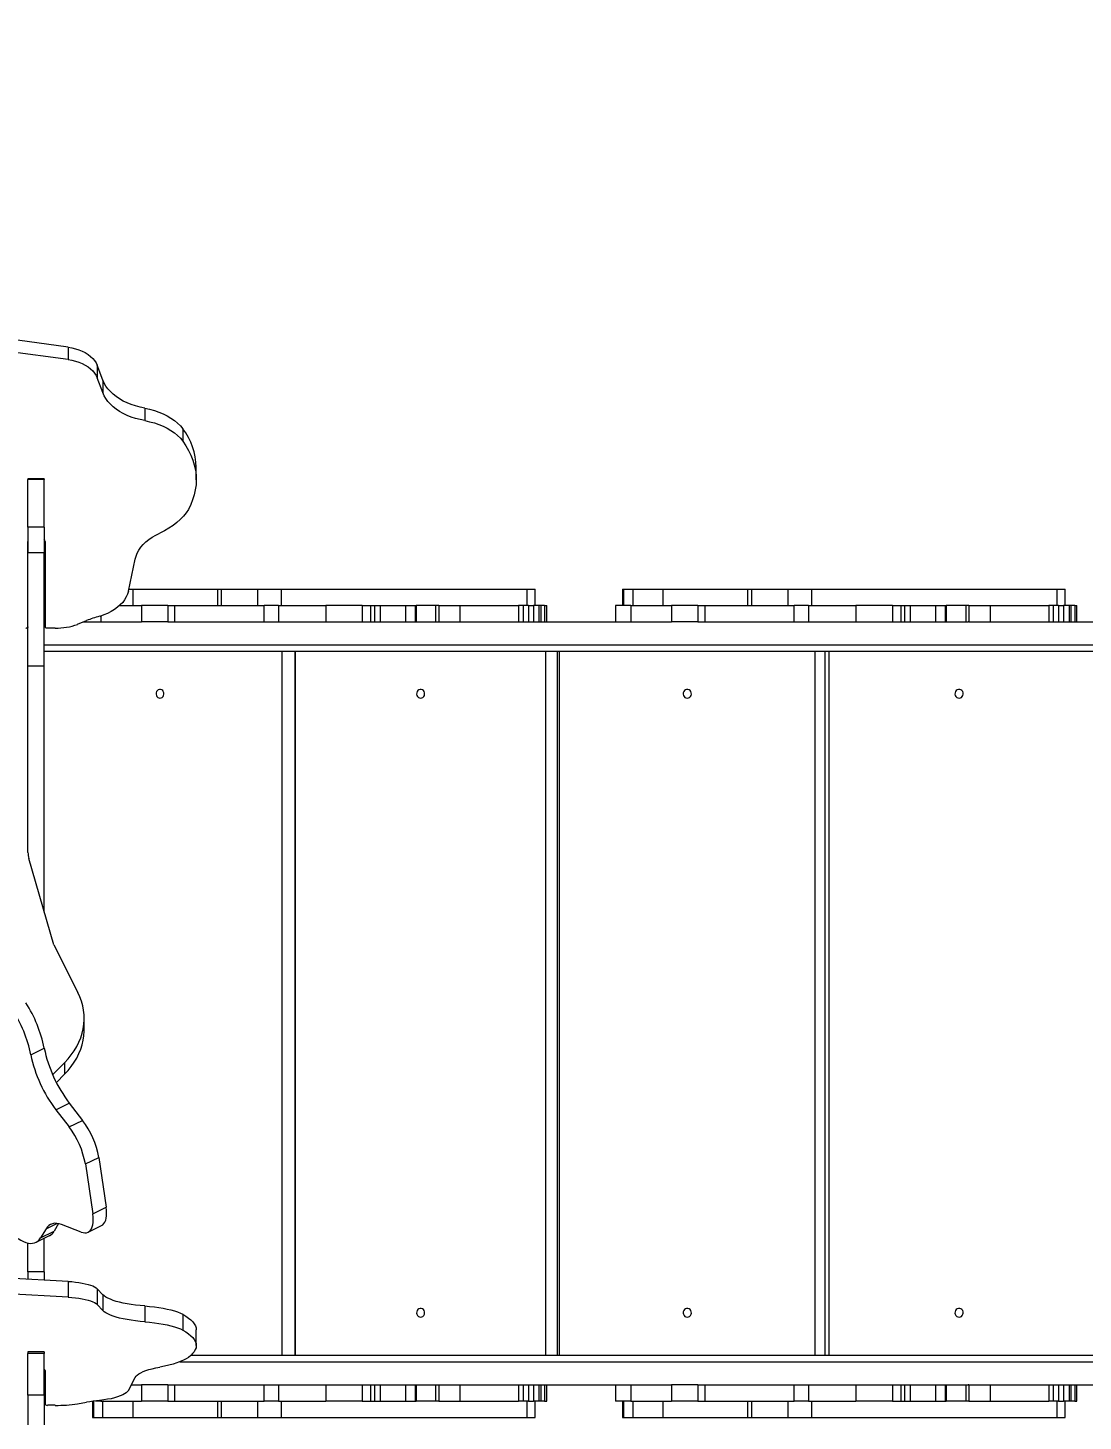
# Model space of a CAD drawing. Header units: millimetres. Extents: x -7098 to 6497, y -6127 to 5201.
# Drawn here: x -512 to 456, y 1633 to 2912 of the extents above; entities that cross this region are included whole.
import ezdxf

# ---------------------------------------------------------------- set-up
doc = ezdxf.new("R2010")
doc.units = ezdxf.units.MM
doc.layers.add('DIKOM_ОБЪЕКТ', color=7, linetype='Continuous')
doc.layers.add('DIKOM_РАЗМЕР_ЗОНА', color=7, linetype='Continuous')
doc.styles.add('style1', font='arial.ttf', dxfattribs={"width": 0.8})
doc.dimstyles.new('1-50', dxfattribs={"dimtxt": 300, "dimasz": 200, "dimexe": 100, "dimexo": 0, "dimgap": 100, "dimtad": 1, "dimdec": 0, "dimtxsty": 'style1', "dimcen": 0, "dimclrd": 7, "dimclre": 7, "dimadec": 1, "dimazin": 2, "dimtfac": 1, "dimtdec": 0, "dimtmove": 1, "dimatfit": 3, "dimfxl": 0, "dimlwd": 25, "dimlwe": 18, "dimarcsym": 0})

# ---------------------------------------------------------------- blocks, each defined once
blk = doc.blocks.new('*D19')
at = {"layer": 'Defpoints', "color": 0, "transparency": 16777216}
for p in [(-3422.4, 1730.2), (4498.5, 1730.2), (-3422.4, -5447.2)]:
    blk.add_point(p, dxfattribs=at)
at = {"layer": 'DIKOM_РАЗМЕР_ЗОНА', "color": 7, "lineweight": 18, "transparency": 16777216}
for p, q in [((-3422.4, 1730.2), (-3422.4, -5547.2)), ((4498.5, 1730.2), (4498.5, -5547.2))]:
    blk.add_line(p, q, dxfattribs=at)
at = {"layer": 'DIKOM_РАЗМЕР_ЗОНА', "color": 7, "lineweight": 25, "transparency": 16777216}
blk.add_line((4298.5, -5447.2), (-3222.4, -5447.2), dxfattribs=at)
at = {"layer": 'DIKOM_РАЗМЕР_ЗОНА', "color": 7, "transparency": 16777216}
for points in [[(-3222.4, -5413.9), (-3222.4, -5480.6), (-3422.4, -5447.2)], [(4298.5, -5413.9), (4298.5, -5480.6), (4498.5, -5447.2)]]:
    blk.add_solid(points, dxfattribs=at)
at = {"layer": 'DIKOM_РАЗМЕР_ЗОНА', "color": 0, "transparency": 16777216, "insert": (538, -5194.1), "char_height": 300, "attachment_point": 5, "style": 'style1'}
blk.add_mtext('7900', dxfattribs=at)
blk = doc.blocks.new('*D20')
at = {"layer": 'Defpoints', "color": 0, "transparency": 16777216}
for p in [(-612, 3700.6), (-5926, -2746.5), (-167.8, -2746.5)]:
    blk.add_point(p, dxfattribs=at)
at = {"layer": 'DIKOM_РАЗМЕР_ЗОНА', "color": 7, "lineweight": 18, "transparency": 16777216}
for p, q in [((-612, 3700.6), (-6026, 3700.6)), ((-167.8, -2746.5), (-6026, -2746.5))]:
    blk.add_line(p, q, dxfattribs=at)
at = {"layer": 'DIKOM_РАЗМЕР_ЗОНА', "color": 7, "lineweight": 25, "transparency": 16777216}
blk.add_line((-5926, 3500.6), (-5926, -2546.5), dxfattribs=at)
at = {"layer": 'DIKOM_РАЗМЕР_ЗОНА', "color": 7, "transparency": 16777216}
for points in [[(-5959.3, 3500.6), (-5892.7, 3500.6), (-5926, 3700.6)], [(-5959.3, -2546.5), (-5892.7, -2546.5), (-5926, -2746.5)]]:
    blk.add_solid(points, dxfattribs=at)
at = {"layer": 'DIKOM_РАЗМЕР_ЗОНА', "color": 0, "transparency": 16777216, "insert": (-6179.2, 477), "char_height": 300, "attachment_point": 5, "rotation": 90, "style": 'style1'}
blk.add_mtext('6450', dxfattribs=at)
blk = doc.blocks.new('*D18')
at = {"layer": 'Defpoints', "color": 0, "transparency": 16777216}
for p in [(-621.7, 5200.6), (-6648, -4870.8), (-133.4, -4870.8)]:
    blk.add_point(p, dxfattribs=at)
at = {"layer": 'DIKOM_РАЗМЕР_ЗОНА', "color": 7, "lineweight": 18, "transparency": 16777216}
for p, q in [((-621.7, 5200.6), (-6748, 5200.6)), ((-133.4, -4870.8), (-6748, -4870.8))]:
    blk.add_line(p, q, dxfattribs=at)
at = {"layer": 'DIKOM_РАЗМЕР_ЗОНА', "color": 7, "lineweight": 25, "transparency": 16777216}
blk.add_line((-6648, 5000.6), (-6648, -4670.8), dxfattribs=at)
at = {"layer": 'DIKOM_РАЗМЕР_ЗОНА', "color": 7, "transparency": 16777216}
for points in [[(-6681.3, 5000.6), (-6614.7, 5000.6), (-6648, 5200.6)], [(-6681.3, -4670.8), (-6614.7, -4670.8), (-6648, -4870.8)]]:
    blk.add_solid(points, dxfattribs=at)
at = {"layer": 'DIKOM_РАЗМЕР_ЗОНА', "color": 0, "transparency": 16777216, "insert": (-6901.2, 458.3), "char_height": 300, "attachment_point": 5, "rotation": 90, "style": 'style1'}
blk.add_mtext('10100', dxfattribs=at)
blk = doc.blocks.new('*D17')
at = {"layer": 'Defpoints', "color": 0, "transparency": 16777216}
for p in [(-5422.4, 1752.1), (6497.5, 1509.8), (-5422.4, -6026.7)]:
    blk.add_point(p, dxfattribs=at)
at = {"layer": 'DIKOM_РАЗМЕР_ЗОНА', "color": 7, "lineweight": 18, "transparency": 16777216}
for p, q in [((-5422.4, 1752.1), (-5422.4, -6126.7)), ((6497.5, 1509.8), (6497.5, -6126.7))]:
    blk.add_line(p, q, dxfattribs=at)
at = {"layer": 'DIKOM_РАЗМЕР_ЗОНА', "color": 7, "lineweight": 25, "transparency": 16777216}
blk.add_line((6297.5, -6026.7), (-5222.4, -6026.7), dxfattribs=at)
at = {"layer": 'DIKOM_РАЗМЕР_ЗОНА', "color": 7, "transparency": 16777216}
for points in [[(-5222.4, -5993.4), (-5222.4, -6060.1), (-5422.4, -6026.7)], [(6297.5, -5993.4), (6297.5, -6060.1), (6497.5, -6026.7)]]:
    blk.add_solid(points, dxfattribs=at)
at = {"layer": 'DIKOM_РАЗМЕР_ЗОНА', "color": 0, "transparency": 16777216, "insert": (537.5, -5773.6), "char_height": 300, "attachment_point": 5, "style": 'style1'}
blk.add_mtext('11900', dxfattribs=at)

msp = doc.modelspace()

# ---------------------------------------------------------------- linework, layer by layer
at = {"layer": 'DIKOM_ОБЪЕКТ', "color": 7, "linetype": 'Continuous', "lineweight": 15}
for p, q in [((-475.1, 2618.8), (-530.5, 2626.4)), ((-475.1, 2607.4), (-530.5, 2614.9)), ((-475.1, 2618.8), (-475.1, 2607.4)), ((-448.4, 2602.2), (-448.4, 2590.7)), ((-443.3, 2588.5), (-448.4, 2602.2)), ((-443.3, 2577.1), (-448.4, 2590.7)), ((-443.3, 2588.5), (-443.3, 2577.1)), ((-404.7, 2562.9), (-404.7, 2551.4)), ((-369.9, 2544), (-369.9, 2532.5)), ((-357.5, 2497.1), (-357.5, 2508.6)), ((-497, 2498), (-512, 2498)), ((-512, 2498), (-512, 2497.3)), ((-497, 2497.3), (-512, 2497.3)), ((-512, 2453.7), (-512, 2497.3)), ((-497, 2498), (-497, 2497.3)), ((-497, 2453.7), (-497, 2497.3)), ((-497, 2453.7), (-512, 2453.7)), ((-512, 2453.7), (-512, 2430.2)), ((-497, 2453.7), (-497, 2430.2)), ((-512, 2155.2), (-512, 2440.6)), ((-497, 2430.2), (-512, 2430.2)), ((-512, 2326), (-512, 2430.2)), ((-497, 2326), (-497, 2430.2)), ((-496, 2440.5), (-496, 2362.2)), ((-419.8, 2394.9), (-413.5, 2424.2)), ((-419.4, 2396.7), (-415.7, 2396.7)), ((-415.7, 2396.7), (-415.7, 2381.7)), ((-415.7, 2396.7), (-338.1, 2396.7)), ((-338.1, 2396.7), (-338.1, 2381.7)), ((-338.1, 2396.7), (-334.5, 2396.7)), ((-334.5, 2396.7), (-334.5, 2381.7)), ((-334.5, 2396.7), (-301.2, 2396.7)), ((-301.2, 2396.7), (-301.2, 2381.7)), ((-301.2, 2396.7), (-279.5, 2396.7)), ((-279.5, 2396.7), (-279.5, 2381.7)), ((-279.5, 2396.7), (-54.2, 2396.7)), ((-54.2, 2396.7), (-54.2, 2381.7)), ((-54.2, 2396.7), (-46.7, 2396.7)), ((-46.7, 2381.7), (-46.7, 2396.7)), ((33.6, 2396.7), (33.6, 2381.7)), ((33.6, 2396.7), (34.5, 2396.7)), ((34.5, 2396.7), (34.5, 2381.7)), ((34.5, 2396.7), (42.9, 2396.7)), ((42.9, 2396.7), (42.9, 2381.7)), ((42.9, 2396.7), (70.7, 2396.7)), ((70.7, 2396.7), (70.7, 2381.7)), ((70.7, 2396.7), (148.3, 2396.7)), ((148.3, 2396.7), (148.3, 2381.7)), ((148.3, 2396.7), (151.9, 2396.7)), ((151.9, 2396.7), (151.9, 2381.7)), ((151.9, 2396.7), (185.2, 2396.7)), ((185.2, 2396.7), (185.2, 2381.7)), ((185.2, 2396.7), (206.9, 2396.7)), ((206.9, 2396.7), (206.9, 2381.7)), ((206.9, 2396.7), (432.1, 2396.7)), ((432.1, 2396.7), (432.1, 2381.7)), ((432.1, 2396.7), (439.7, 2396.7)), ((439.7, 2381.7), (439.7, 2396.7)), ((-427.8, 2381.7), (-407.7, 2381.7)), ((-407.7, 2381.7), (-407.7, 2366.7)), ((-383.7, 2381.7), (-407.7, 2381.7)), ((-383.7, 2381.7), (-383.7, 2366.7)), ((-383.7, 2381.7), (-377.3, 2381.7)), ((-377.3, 2381.7), (-377.3, 2366.7)), ((-377.3, 2381.7), (-295.3, 2381.7)), ((-295.3, 2366.7), (-295.3, 2381.7)), ((-282.1, 2381.7), (-295.3, 2381.7)), ((-282.1, 2381.7), (-282.1, 2366.7)), ((-282.1, 2381.7), (-238.7, 2381.7)), ((-238.7, 2381.7), (-238.7, 2366.7)), ((-205.3, 2381.7), (-238.7, 2381.7)), ((-205.3, 2381.7), (-205.3, 2366.7)), ((-205.3, 2381.7), (-197.5, 2381.7)), ((-197.5, 2381.7), (-197.5, 2366.7)), ((-197.5, 2381.7), (-194, 2381.7)), ((-197.5, 2381.7), (-197.5, 2366.7)), ((-194, 2381.7), (-194, 2366.7)), ((-194, 2381.7), (-188.9, 2381.7)), ((-188.9, 2381.7), (-188.9, 2366.7)), ((-188.9, 2381.7), (-165.6, 2381.7)), ((-165.6, 2381.7), (-165.6, 2366.7)), ((-165.6, 2381.7), (-156.7, 2381.7)), ((-156.7, 2381.7), (-156.7, 2366.7)), ((-156.7, 2381.7), (-155.7, 2381.7)), ((-155.7, 2381.7), (-155.7, 2366.7)), ((-137.9, 2381.7), (-155.7, 2381.7)), ((-137.9, 2381.7), (-137.9, 2366.7)), ((-135.1, 2381.7), (-137.9, 2381.7)), ((-135.1, 2381.7), (-135.1, 2366.7)), ((-135.1, 2381.7), (-115.6, 2381.7)), ((-115.6, 2381.7), (-115.6, 2366.7)), ((-115.6, 2381.7), (-61.8, 2381.7)), ((-61.8, 2381.7), (-61.8, 2366.7)), ((-57.6, 2381.7), (-61.8, 2381.7)), ((-57.6, 2381.7), (-57.6, 2366.7)), ((-52.8, 2381.7), (-57.6, 2381.7)), ((-52.8, 2381.7), (-52.8, 2366.7)), ((-52.8, 2381.7), (-48.1, 2381.7)), ((-48.1, 2381.7), (-48.1, 2366.7)), ((-43.2, 2381.7), (-48.1, 2381.7)), ((-43.2, 2381.7), (-43.2, 2366.7)), ((-41.3, 2381.7), (-43.2, 2381.7)), ((-41.3, 2381.7), (-41.3, 2366.7)), ((-37.9, 2381.7), (-41.3, 2381.7)), ((-37.9, 2381.7), (-37.9, 2366.7)), ((-37.9, 2381.7), (-36, 2381.7)), ((-36, 2366.7), (-36, 2381.7)), ((27.2, 2381.7), (27.2, 2366.7)), ((27.2, 2381.7), (27.2, 2366.7)), ((41.3, 2381.7), (27.2, 2381.7)), ((27.2, 2381.7), (27.2, 2381.7)), ((41.3, 2381.7), (41.3, 2366.7)), ((41.3, 2381.7), (78.6, 2381.7)), ((78.6, 2381.7), (78.6, 2366.7)), ((102.7, 2381.7), (78.6, 2381.7)), ((102.7, 2381.7), (102.7, 2366.7)), ((102.7, 2381.7), (109.1, 2381.7)), ((109.1, 2381.7), (109.1, 2366.7)), ((109.1, 2381.7), (191, 2381.7)), ((191, 2366.7), (191, 2381.7)), ((204.3, 2381.7), (191, 2381.7)), ((204.3, 2381.7), (204.3, 2366.7)), ((204.3, 2381.7), (247.7, 2381.7)), ((247.7, 2381.7), (247.7, 2366.7)), ((281.1, 2381.7), (247.7, 2381.7)), ((281.1, 2381.7), (281.1, 2366.7)), ((281.1, 2381.7), (288.9, 2381.7)), ((288.9, 2381.7), (288.9, 2366.7)), ((288.9, 2381.7), (292.4, 2381.7)), ((288.9, 2381.7), (288.9, 2366.7)), ((292.4, 2381.7), (292.4, 2366.7)), ((292.4, 2381.7), (297.4, 2381.7)), ((297.4, 2381.7), (297.4, 2366.7)), ((297.4, 2381.7), (320.7, 2381.7)), ((320.7, 2381.7), (320.7, 2366.7)), ((320.7, 2381.7), (329.7, 2381.7)), ((329.7, 2381.7), (329.7, 2366.7)), ((329.7, 2381.7), (330.6, 2381.7)), ((330.6, 2381.7), (330.6, 2366.7)), ((348.5, 2381.7), (330.6, 2381.7)), ((348.5, 2381.7), (348.5, 2366.7)), ((351.3, 2381.7), (348.5, 2381.7)), ((351.3, 2381.7), (351.3, 2366.7)), ((351.3, 2381.7), (370.8, 2381.7)), ((370.8, 2381.7), (370.8, 2366.7)), ((370.8, 2381.7), (424.6, 2381.7)), ((424.6, 2381.7), (424.6, 2366.7)), ((428.7, 2381.7), (424.6, 2381.7)), ((428.7, 2381.7), (428.7, 2366.7)), ((433.6, 2381.7), (428.7, 2381.7)), ((433.6, 2381.7), (433.6, 2366.7)), ((433.6, 2381.7), (438.2, 2381.7)), ((438.2, 2381.7), (438.2, 2366.7)), ((443.2, 2381.7), (438.2, 2381.7)), ((443.2, 2381.7), (443.2, 2366.7)), ((445, 2381.7), (443.2, 2381.7)), ((445, 2381.7), (445, 2366.7)), ((448.5, 2381.7), (445, 2381.7)), ((448.5, 2381.7), (448.5, 2366.7)), ((448.5, 2381.7), (450.4, 2381.7)), ((450.4, 2366.7), (450.4, 2381.7)), ((-497, 2366.7), (-496, 2366.7)), ((-466.3, 2364.5), (-458.2, 2367.9)), ((-460.9, 2366.7), (-445.1, 2366.7)), ((-459.2, 2367.4), (-459.2, 2366.7)), ((-459.2, 2367.4), (-459.2, 2366.7)), ((-445.1, 2372.1), (-445.1, 2366.7)), ((-445.1, 2366.7), (-407.7, 2366.7)), ((-383.7, 2366.7), (-407.7, 2366.7)), ((-383.7, 2366.7), (-377.3, 2366.7)), ((-377.3, 2366.7), (-317.5, 2366.7)), ((-317.5, 2366.7), (-193.2, 2366.7)), ((-193.2, 2366.7), (-188.9, 2366.7)), ((-188.9, 2366.7), (-172.1, 2366.7)), ((-172.1, 2366.7), (-130.7, 2366.7)), ((-130.7, 2366.7), (-115.6, 2366.7)), ((-115.6, 2366.7), (-112.5, 2366.7)), ((-112.5, 2366.7), (41.3, 2366.7)), ((41.3, 2366.7), (78.6, 2366.7)), ((102.7, 2366.7), (78.6, 2366.7)), ((102.7, 2366.7), (109.1, 2366.7)), ((109.1, 2366.7), (161.7, 2366.7)), ((161.7, 2366.7), (291.2, 2366.7)), ((291.2, 2366.7), (292.4, 2366.7)), ((292.4, 2366.7), (297.4, 2366.7)), ((297.4, 2366.7), (320.7, 2366.7)), ((320.7, 2366.7), (327.9, 2366.7)), ((327.9, 2366.7), (350.8, 2366.7)), ((351.3, 2366.7), (350.8, 2366.7)), ((351.3, 2366.7), (370.8, 2366.7)), ((370.8, 2366.7), (400, 2366.7)), ((400, 2366.7), (528.3, 2366.7)), ((-486.8, 2360.9), (-494, 2360.9)), ((-497, 2345.7), (849.7, 2345.7)), ((-497, 2339.7), (838.7, 2339.7)), ((-278.6, 1693.7), (-278.6, 2339.7)), ((-266.7, 1693.7), (-266.7, 2339.7)), ((-266.6, 2339.7), (-266.6, 1693.7)), ((-36.7, 1693.7), (-36.7, 2339.7)), ((-26.1, 1693.7), (-26.1, 2339.7)), ((-24.5, 2339.7), (-24.5, 1693.7)), ((210.4, 1693.7), (210.4, 2339.7)), ((219.6, 1693.7), (219.6, 2339.7)), ((222.8, 2339.7), (222.8, 1693.7)), ((-497, 2326), (-512, 2326)), ((-497, 2100.4), (-497, 2326)), ((-488.3, 2070.3), (-511.2, 2149.5)), ((-488.3, 2070.3), (-466.2, 2026.7)), ((-460.3, 1992.2), (-460.3, 2002.8)), ((-509.2, 1969.5), (-496.9, 1975.6)), ((-489.2, 1951.3), (-478.4, 1962.2)), ((-478.4, 1962.2), (-478.4, 1951.6)), ((-485.8, 1944.1), (-478.4, 1951.6)), ((-486.3, 1919.1), (-474, 1925.2)), ((-486.3, 1919.1), (-474.1, 1903.2)), ((-474, 1925.2), (-461.9, 1909.3)), ((-474.1, 1903.2), (-461.9, 1909.3)), ((-459.2, 1869.3), (-447, 1875.3)), ((-459.2, 1869.3), (-452.5, 1823.4)), ((-447, 1875.3), (-440.2, 1829.5)), ((-452.5, 1823.4), (-440.2, 1829.5)), ((-504.5, 1797.4), (-492.2, 1803.5)), ((-495.2, 1809.8), (-500.3, 1801.4)), ((-500.3, 1801.4), (-488, 1807.5)), ((-495.2, 1809.8), (-485.3, 1814.7)), ((-483.8, 1814.5), (-488, 1807.5)), ((-463, 1806.8), (-481, 1813.7)), ((-456.6, 1806.8), (-444.3, 1812.8)), ((-512, 1770.3), (-512, 1796.8)), ((-497, 1770.3), (-497, 1801.1)), ((-475.1, 1761.5), (-530.5, 1764.5)), ((-497, 1770.3), (-512, 1770.3)), ((-512, 1770.3), (-512, 1763.5)), ((-497, 1770.3), (-497, 1762.7)), ((-475.1, 1761.5), (-475.1, 1747)), ((-448.4, 1754.8), (-448.4, 1740.3)), ((-443.3, 1749.3), (-448.4, 1754.8)), ((-475.1, 1747), (-530.5, 1750)), ((-443.3, 1734.8), (-448.4, 1740.3)), ((-443.3, 1749.3), (-443.3, 1734.8)), ((-404.7, 1739), (-404.7, 1724.5)), ((-369.9, 1731.4), (-369.9, 1716.9)), ((-357.5, 1702.6), (-357.5, 1717.1)), ((-497, 1696.9), (-512, 1696.9)), ((-512, 1696.9), (-512, 1695.3)), ((-497, 1695.3), (-512, 1695.3)), ((-512, 1657.2), (-512, 1695.3)), ((-497, 1696.9), (-497, 1695.3)), ((-497, 1657.2), (-497, 1695.3)), ((-372.7, 1687.7), (973, 1687.7)), ((-362.2, 1693.7), (964.7, 1693.7)), ((-496, 1679.8), (-496, 1648.3)), ((-497, 1666.7), (-496, 1666.7)), ((-419.8, 1661.5), (-413.5, 1673.3)), ((-417, 1666.7), (-407.7, 1666.7)), ((-407.7, 1666.7), (-407.7, 1651.7)), ((-383.7, 1666.7), (-407.7, 1666.7)), ((-383.7, 1666.7), (-383.7, 1651.7)), ((-383.7, 1666.7), (-377.3, 1666.7)), ((-377.3, 1666.7), (-377.3, 1651.7)), ((-377.3, 1666.7), (-317.5, 1666.7)), ((-317.5, 1666.7), (-193.2, 1666.7)), ((-295.3, 1651.7), (-295.3, 1666.7)), ((-282.1, 1666.7), (-282.1, 1651.7)), ((-238.7, 1666.7), (-238.7, 1651.7)), ((-205.3, 1666.7), (-205.3, 1651.7)), ((-197.5, 1666.7), (-197.5, 1651.7)), ((-197.5, 1666.7), (-197.5, 1651.7)), ((-194, 1666.7), (-194, 1651.7)), ((-193.2, 1666.7), (-188.9, 1666.7)), ((-188.9, 1666.7), (-188.9, 1651.7)), ((-188.9, 1666.7), (-172.1, 1666.7)), ((-172.1, 1666.7), (-130.7, 1666.7)), ((-165.6, 1666.7), (-165.6, 1651.7)), ((-156.7, 1666.7), (-156.7, 1651.7)), ((-155.7, 1666.7), (-155.7, 1651.7)), ((-137.9, 1666.7), (-137.9, 1651.7)), ((-135.1, 1666.7), (-135.1, 1651.7)), ((-130.7, 1666.7), (-115.6, 1666.7)), ((-115.6, 1666.7), (-115.6, 1651.7)), ((-115.6, 1666.7), (-112.5, 1666.7)), ((-112.5, 1666.7), (41.3, 1666.7)), ((-61.8, 1666.7), (-61.8, 1651.7)), ((-57.6, 1666.7), (-57.6, 1651.7)), ((-52.8, 1666.7), (-52.8, 1651.7)), ((-48.1, 1666.7), (-48.1, 1651.7)), ((-43.2, 1666.7), (-43.2, 1651.7)), ((-41.3, 1666.7), (-41.3, 1651.7)), ((-37.9, 1666.7), (-37.9, 1651.7)), ((-36, 1651.7), (-36, 1666.7)), ((27.2, 1666.7), (27.2, 1651.7)), ((27.2, 1666.7), (27.2, 1651.7)), ((41.3, 1666.7), (41.3, 1651.7)), ((41.3, 1666.7), (78.6, 1666.7)), ((78.6, 1666.7), (78.6, 1651.7)), ((102.7, 1666.7), (78.6, 1666.7)), ((102.7, 1666.7), (102.7, 1651.7)), ((102.7, 1666.7), (109.1, 1666.7)), ((109.1, 1666.7), (109.1, 1651.7)), ((109.1, 1666.7), (161.7, 1666.7)), ((161.7, 1666.7), (291.2, 1666.7)), ((191, 1651.7), (191, 1666.7)), ((204.3, 1666.7), (204.3, 1651.7)), ((247.7, 1666.7), (247.7, 1651.7)), ((281.1, 1666.7), (281.1, 1651.7)), ((288.9, 1666.7), (288.9, 1651.7)), ((288.9, 1666.7), (288.9, 1651.7)), ((291.2, 1666.7), (292.4, 1666.7)), ((292.4, 1666.7), (292.4, 1651.7)), ((292.4, 1666.7), (297.4, 1666.7)), ((297.4, 1666.7), (297.4, 1651.7)), ((297.4, 1666.7), (320.7, 1666.7)), ((320.7, 1666.7), (320.7, 1651.7)), ((320.7, 1666.7), (327.9, 1666.7)), ((327.9, 1666.7), (350.8, 1666.7)), ((329.7, 1666.7), (329.7, 1651.7)), ((330.6, 1666.7), (330.6, 1651.7)), ((348.5, 1666.7), (348.5, 1651.7)), ((351.3, 1666.7), (350.8, 1666.7)), ((351.3, 1666.7), (351.3, 1651.7)), ((351.3, 1666.7), (370.8, 1666.7)), ((370.8, 1666.7), (370.8, 1651.7)), ((370.8, 1666.7), (400, 1666.7)), ((400, 1666.7), (528.3, 1666.7)), ((424.6, 1666.7), (424.6, 1651.7)), ((428.7, 1666.7), (428.7, 1651.7)), ((433.6, 1666.7), (433.6, 1651.7)), ((438.2, 1666.7), (438.2, 1651.7)), ((443.2, 1666.7), (443.2, 1651.7)), ((445, 1666.7), (445, 1651.7)), ((448.5, 1666.7), (448.5, 1651.7)), ((450.4, 1651.7), (450.4, 1666.7)), ((-497, 1657.2), (-512, 1657.2)), ((-512, 1657.2), (-512, 1629.8)), ((-497, 1657.2), (-497, 1629.8)), ((-466.3, 1649.2), (-458.2, 1650.6)), ((-452.7, 1651.4), (-452.7, 1636.7)), ((-451.9, 1651.5), (-451.9, 1636.7)), ((-445.1, 1651.7), (-450, 1651.7)), ((-445.1, 1652.3), (-445.1, 1651.7)), ((-445.1, 1651.7), (-407.7, 1651.7)), ((-443.5, 1651.7), (-443.5, 1636.7)), ((-415.7, 1651.7), (-415.7, 1636.7)), ((-383.7, 1651.7), (-407.7, 1651.7)), ((-383.7, 1651.7), (-377.3, 1651.7)), ((-377.3, 1651.7), (-295.3, 1651.7)), ((-338.1, 1651.7), (-338.1, 1636.7)), ((-334.5, 1651.7), (-334.5, 1636.7)), ((-301.2, 1651.7), (-301.2, 1636.7)), ((-282.1, 1651.7), (-295.3, 1651.7)), ((-282.1, 1651.7), (-238.7, 1651.7)), ((-279.5, 1651.7), (-279.5, 1636.7)), ((-205.3, 1651.7), (-238.7, 1651.7)), ((-205.3, 1651.7), (-197.5, 1651.7)), ((-197.5, 1651.7), (-194, 1651.7)), ((-194, 1651.7), (-188.9, 1651.7)), ((-188.9, 1651.7), (-165.6, 1651.7)), ((-165.6, 1651.7), (-156.7, 1651.7)), ((-156.7, 1651.7), (-155.7, 1651.7)), ((-137.9, 1651.7), (-155.7, 1651.7)), ((-135.1, 1651.7), (-137.9, 1651.7)), ((-135.1, 1651.7), (-115.6, 1651.7)), ((-115.6, 1651.7), (-61.8, 1651.7)), ((-57.6, 1651.7), (-61.8, 1651.7)), ((-52.8, 1651.7), (-57.6, 1651.7)), ((-54.2, 1651.7), (-54.2, 1636.7)), ((-52.8, 1651.7), (-48.1, 1651.7)), ((-43.2, 1651.7), (-48.1, 1651.7)), ((-46.7, 1636.7), (-46.7, 1651.7)), ((-41.3, 1651.7), (-43.2, 1651.7)), ((-37.9, 1651.7), (-41.3, 1651.7)), ((-37.9, 1651.7), (-36, 1651.7)), ((41.3, 1651.7), (27.2, 1651.7)), ((27.2, 1651.7), (27.2, 1651.7)), ((33.6, 1651.7), (33.6, 1636.7)), ((34.5, 1651.7), (34.5, 1636.7)), ((41.3, 1651.7), (78.6, 1651.7)), ((42.9, 1651.7), (42.9, 1636.7)), ((70.7, 1651.7), (70.7, 1636.7)), ((102.7, 1651.7), (78.6, 1651.7)), ((102.7, 1651.7), (109.1, 1651.7)), ((109.1, 1651.7), (191, 1651.7)), ((148.3, 1651.7), (148.3, 1636.7)), ((151.9, 1651.7), (151.9, 1636.7)), ((185.2, 1651.7), (185.2, 1636.7)), ((204.3, 1651.7), (191, 1651.7)), ((204.3, 1651.7), (247.7, 1651.7)), ((206.9, 1651.7), (206.9, 1636.7)), ((281.1, 1651.7), (247.7, 1651.7)), ((281.1, 1651.7), (288.9, 1651.7)), ((288.9, 1651.7), (292.4, 1651.7)), ((292.4, 1651.7), (297.4, 1651.7)), ((297.4, 1651.7), (320.7, 1651.7)), ((320.7, 1651.7), (329.7, 1651.7)), ((329.7, 1651.7), (330.6, 1651.7)), ((348.5, 1651.7), (330.6, 1651.7)), ((351.3, 1651.7), (348.5, 1651.7)), ((351.3, 1651.7), (370.8, 1651.7)), ((370.8, 1651.7), (424.6, 1651.7)), ((428.7, 1651.7), (424.6, 1651.7)), ((433.6, 1651.7), (428.7, 1651.7)), ((432.1, 1651.7), (432.1, 1636.7)), ((433.6, 1651.7), (438.2, 1651.7)), ((443.2, 1651.7), (438.2, 1651.7)), ((439.7, 1636.7), (439.7, 1651.7)), ((445, 1651.7), (443.2, 1651.7)), ((448.5, 1651.7), (445, 1651.7)), ((448.5, 1651.7), (450.4, 1651.7)), ((-486.8, 1647.8), (-494, 1647.8)), ((-452.7, 1636.7), (-451.9, 1636.7)), ((-451.9, 1636.7), (-443.5, 1636.7)), ((-443.5, 1636.7), (-415.7, 1636.7)), ((-415.7, 1636.7), (-338.1, 1636.7)), ((-338.1, 1636.7), (-334.5, 1636.7)), ((-334.5, 1636.7), (-301.2, 1636.7)), ((-301.2, 1636.7), (-279.5, 1636.7)), ((-279.5, 1636.7), (-54.2, 1636.7)), ((-54.2, 1636.7), (-46.7, 1636.7)), ((33.6, 1636.7), (34.5, 1636.7)), ((34.5, 1636.7), (42.9, 1636.7)), ((42.9, 1636.7), (70.7, 1636.7)), ((70.7, 1636.7), (148.3, 1636.7)), ((148.3, 1636.7), (151.9, 1636.7)), ((151.9, 1636.7), (185.2, 1636.7)), ((185.2, 1636.7), (206.9, 1636.7)), ((206.9, 1636.7), (432.1, 1636.7)), ((432.1, 1636.7), (439.7, 1636.7))]:
    msp.add_line(p, q, dxfattribs=at)
at = {"layer": 'DIKOM_ОБЪЕКТ', "color": 7, "linetype": 'Continuous', "lineweight": 15, "flags": 128}
for points in [[(-475.1, 2618.8), (-471.7, 2618.3), (-468.4, 2617.4), (-465.2, 2616.4), (-462.1, 2615.2), (-459.3, 2613.8), (-456.8, 2612.2), (-454.5, 2610.4), (-452.5, 2608.5), (-450.8, 2606.5), (-449.4, 2604.4), (-448.4, 2602.2)], [(-475.1, 2607.4), (-471.7, 2606.8), (-468.4, 2605.9), (-465.2, 2604.9), (-462.1, 2603.7), (-459.3, 2602.3), (-456.8, 2600.7), (-454.5, 2598.9), (-452.5, 2597), (-450.8, 2595), (-449.4, 2592.9), (-448.4, 2590.7)], [(-404.7, 2562.9), (-409, 2563.8), (-413.1, 2564.9), (-417.1, 2566.2), (-420.9, 2567.7), (-424.5, 2569.4), (-427.8, 2571.3), (-430.9, 2573.4), (-433.8, 2575.6), (-436.3, 2578), (-438.5, 2580.5), (-440.5, 2583.1), (-442, 2585.8), (-443.3, 2588.5)], [(-404.7, 2551.4), (-409, 2552.3), (-413.1, 2553.4), (-417.1, 2554.7), (-420.9, 2556.2), (-424.5, 2557.9), (-427.8, 2559.8), (-430.9, 2561.9), (-433.8, 2564.1), (-436.3, 2566.5), (-438.5, 2569), (-440.5, 2571.6), (-442, 2574.3), (-443.3, 2577.1)], [(-404.7, 2562.9), (-400.3, 2561.9), (-395.9, 2560.7), (-391.8, 2559.3), (-387.9, 2557.7), (-384.1, 2555.9), (-380.7, 2553.8), (-377.5, 2551.6), (-374.7, 2549.2), (-372.1, 2546.7), (-369.9, 2544)], [(-404.7, 2551.4), (-400.3, 2550.4), (-395.9, 2549.3), (-391.8, 2547.8), (-387.9, 2546.2), (-384.1, 2544.4), (-380.7, 2542.3), (-377.5, 2540.1), (-374.7, 2537.7), (-372.1, 2535.2), (-369.9, 2532.5)], [(-369.9, 2532.5), (-367.1, 2528.3), (-364.5, 2524), (-362.4, 2519.6), (-360.6, 2515.2), (-359.3, 2510.7), (-358.3, 2506.1), (-357.7, 2501.5), (-357.5, 2496.9), (-357.7, 2492.4), (-358.4, 2487.8), (-359.4, 2483.2), (-360.8, 2478.7), (-362.5, 2474.3), (-364.7, 2469.9)], [(-364.7, 2469.9), (-366.8, 2466.7), (-369.3, 2463.6), (-372.2, 2460.6), (-375.4, 2457.8), (-378.8, 2455.1), (-382.6, 2452.6), (-386.7, 2450.3), (-391, 2448.2)], [(-413.5, 2424.2), (-412.7, 2427), (-411.6, 2429.8), (-410.1, 2432.5), (-408.3, 2435.2), (-406.1, 2437.7), (-403.6, 2440.1), (-400.9, 2442.4), (-397.8, 2444.5), (-394.5, 2446.4), (-391, 2448.2)], [(-419.8, 2394.9), (-420.5, 2392.2), (-421.7, 2389.6), (-423.2, 2387.1), (-425, 2384.6), (-427.2, 2382.3), (-429.7, 2380.1), (-432.5, 2378.1), (-435.6, 2376.2), (-438.9, 2374.5), (-442.4, 2373.1), (-446.1, 2371.8)], [(-512, 2362.1), (-512, 2361.9), (-512.1, 2361.7), (-512.3, 2361.4), (-512.5, 2361.2), (-512.8, 2361.1), (-513.2, 2361), (-513.5, 2360.9), (-513.9, 2360.8)], [(-494, 2360.9), (-494.3, 2360.9), (-494.7, 2361), (-495.1, 2361.1), (-495.4, 2361.3), (-495.6, 2361.5), (-495.8, 2361.7), (-495.9, 2361.9), (-496, 2362.2)], [(-390.8, 2296.7), (-389.7, 2296.9), (-388.8, 2297.4), (-388, 2298.3), (-387.4, 2299.3), (-387.2, 2300.4), (-387.3, 2301.6), (-387.7, 2302.7), (-388.3, 2303.7), (-389.2, 2304.4), (-390.2, 2304.7), (-391.3, 2304.7), (-392.3, 2304.4), (-393.2, 2303.7), (-393.9, 2302.7), (-394.3, 2301.6), (-394.4, 2300.4), (-394.1, 2299.3), (-393.6, 2298.3), (-392.8, 2297.4), (-391.8, 2296.9), (-390.8, 2296.7)], [(-151.6, 2296.7), (-150.5, 2296.9), (-149.6, 2297.4), (-148.7, 2298.3), (-148.2, 2299.3), (-148, 2300.4), (-148, 2301.6), (-148.4, 2302.7), (-149.1, 2303.7), (-150, 2304.4), (-151.1, 2304.7), (-152.2, 2304.7), (-153.2, 2304.4), (-154.1, 2303.7), (-154.8, 2302.7), (-155.2, 2301.6), (-155.3, 2300.4), (-155, 2299.3), (-154.5, 2298.3), (-153.7, 2297.4), (-152.7, 2296.9), (-151.6, 2296.7)], [(92.9, 2296.7), (94, 2296.9), (95, 2297.4), (95.9, 2298.3), (96.4, 2299.3), (96.7, 2300.4), (96.6, 2301.6), (96.2, 2302.7), (95.5, 2303.7), (94.6, 2304.4), (93.5, 2304.7), (92.4, 2304.7), (91.3, 2304.4), (90.4, 2303.7), (89.7, 2302.7), (89.3, 2301.6), (89.2, 2300.4), (89.4, 2299.3), (90, 2298.3), (90.8, 2297.4), (91.8, 2296.9), (92.9, 2296.7)], [(342.4, 2296.7), (343.5, 2296.9), (344.5, 2297.4), (345.3, 2298.3), (345.9, 2299.3), (346.2, 2300.4), (346.1, 2301.6), (345.7, 2302.7), (345, 2303.7), (344, 2304.4), (342.9, 2304.7), (341.8, 2304.7), (340.7, 2304.4), (339.8, 2303.7), (339, 2302.7), (338.6, 2301.6), (338.5, 2300.4), (338.8, 2299.3), (339.4, 2298.3), (340.2, 2297.4), (341.2, 2296.9), (342.4, 2296.7)], [(-478.4, 1962.2), (-475.1, 1965.7), (-472.1, 1969.4), (-469.5, 1973.2), (-467.1, 1977.1), (-465.1, 1981.1), (-463.5, 1985.1), (-462.2, 1989.2), (-461.2, 1993.4), (-460.6, 1997.6), (-460.3, 2001.8), (-460.4, 2006.1), (-460.9, 2010.3), (-461.7, 2014.5), (-462.8, 2018.6), (-464.3, 2022.7), (-466.2, 2026.7)], [(-478.4, 1951.6), (-475.1, 1955.1), (-472.1, 1958.8), (-469.5, 1962.6), (-467.1, 1966.5), (-465.1, 1970.5), (-463.5, 1974.5), (-462.2, 1978.6), (-461.2, 1982.8), (-460.6, 1987), (-460.3, 1991.2), (-460.3, 1992.2)], [(-444.3, 1812.8), (-443.2, 1813.5), (-442.2, 1814.6), (-441.3, 1816), (-440.6, 1817.6), (-440.2, 1819.5), (-439.9, 1821.7), (-439.8, 1824.1), (-439.9, 1826.7), (-440.2, 1829.5)], [(-463, 1806.8), (-461.2, 1806.3), (-459.6, 1806.1), (-458.1, 1806.2), (-456.7, 1806.7), (-455.5, 1807.5), (-454.5, 1808.5), (-453.6, 1809.9), (-452.9, 1811.5), (-452.4, 1813.5), (-452.2, 1815.6), (-452.1, 1818), (-452.2, 1820.6), (-452.5, 1823.4)], [(-481, 1813.7), (-483.3, 1814.4), (-485.4, 1814.7), (-487.5, 1814.8), (-489.3, 1814.4), (-491.1, 1813.8), (-492.6, 1812.8), (-494, 1811.5), (-495.2, 1809.8)], [(-520.9, 1801), (-518.5, 1799.5), (-516.1, 1798.2), (-513.9, 1797.3), (-511.7, 1796.7), (-509.7, 1796.4), (-507.7, 1796.5), (-505.9, 1796.8), (-504.3, 1797.5), (-502.8, 1798.5), (-501.5, 1799.8), (-500.3, 1801.4)], [(-475.1, 1761.5), (-471.7, 1761.3), (-468.4, 1760.9), (-465.2, 1760.5), (-462.1, 1760), (-459.3, 1759.4), (-456.8, 1758.8), (-454.5, 1758.1), (-452.5, 1757.3), (-450.8, 1756.5), (-449.4, 1755.7), (-448.4, 1754.8)], [(-475.1, 1747), (-471.7, 1746.8), (-468.4, 1746.4), (-465.2, 1746), (-462.1, 1745.5), (-459.3, 1745), (-456.8, 1744.3), (-454.5, 1743.6), (-452.5, 1742.8), (-450.8, 1742), (-449.4, 1741.2), (-448.4, 1740.3)], [(-404.7, 1739), (-409, 1739.3), (-413.1, 1739.8), (-417.1, 1740.3), (-420.9, 1740.9), (-424.5, 1741.6), (-427.8, 1742.4), (-430.9, 1743.2), (-433.8, 1744.1), (-436.3, 1745.1), (-438.5, 1746.1), (-440.5, 1747.1), (-442, 1748.2), (-443.3, 1749.3)], [(-404.7, 1739), (-400.3, 1738.6), (-395.9, 1738.1), (-391.8, 1737.5), (-387.9, 1736.9), (-384.1, 1736.1), (-380.7, 1735.3), (-377.5, 1734.4), (-374.7, 1733.5), (-372.1, 1732.4), (-369.9, 1731.4)], [(-404.7, 1724.5), (-409, 1724.8), (-413.1, 1725.3), (-417.1, 1725.8), (-420.9, 1726.4), (-424.5, 1727.1), (-427.8, 1727.9), (-430.9, 1728.7), (-433.8, 1729.6), (-436.3, 1730.6), (-438.5, 1731.6), (-440.5, 1732.6), (-442, 1733.7), (-443.3, 1734.8)], [(-369.9, 1731.4), (-367.1, 1729.7), (-364.5, 1727.9), (-362.4, 1726.2), (-360.6, 1724.4), (-359.3, 1722.6), (-358.3, 1720.7), (-357.7, 1718.9), (-357.5, 1717.1)], [(-151.6, 1728.7), (-150.5, 1728.9), (-149.6, 1729.4), (-148.7, 1730.3), (-148.2, 1731.3), (-148, 1732.4), (-148, 1733.6), (-148.4, 1734.7), (-149.1, 1735.7), (-150, 1736.4), (-151.1, 1736.7), (-152.2, 1736.7), (-153.2, 1736.4), (-154.1, 1735.7), (-154.8, 1734.7), (-155.2, 1733.6), (-155.3, 1732.4), (-155, 1731.3), (-154.5, 1730.3), (-153.7, 1729.4), (-152.7, 1728.9), (-151.6, 1728.7)], [(92.9, 1728.7), (94, 1728.9), (95, 1729.4), (95.9, 1730.3), (96.4, 1731.3), (96.7, 1732.4), (96.6, 1733.6), (96.2, 1734.7), (95.5, 1735.7), (94.6, 1736.4), (93.5, 1736.7), (92.4, 1736.7), (91.3, 1736.4), (90.4, 1735.7), (89.7, 1734.7), (89.3, 1733.6), (89.2, 1732.4), (89.4, 1731.3), (90, 1730.3), (90.8, 1729.4), (91.8, 1728.9), (92.9, 1728.7)], [(342.4, 1728.7), (343.5, 1728.9), (344.5, 1729.4), (345.3, 1730.3), (345.9, 1731.3), (346.2, 1732.4), (346.1, 1733.6), (345.7, 1734.7), (345, 1735.7), (344, 1736.4), (342.9, 1736.7), (341.8, 1736.7), (340.7, 1736.4), (339.8, 1735.7), (339, 1734.7), (338.6, 1733.6), (338.5, 1732.4), (338.8, 1731.3), (339.4, 1730.3), (340.2, 1729.4), (341.2, 1728.9), (342.4, 1728.7)], [(-404.7, 1724.5), (-400.3, 1724.1), (-395.9, 1723.6), (-391.8, 1723), (-387.9, 1722.4), (-384.1, 1721.6), (-380.7, 1720.8), (-377.5, 1719.9), (-374.7, 1719), (-372.1, 1717.9), (-369.9, 1716.9)], [(-369.9, 1716.9), (-367.1, 1715.2), (-364.5, 1713.4), (-362.4, 1711.7), (-360.6, 1709.9), (-359.3, 1708.1), (-358.3, 1706.2), (-357.7, 1704.4), (-357.5, 1702.6), (-357.7, 1700.7), (-358.4, 1698.9), (-359.4, 1697), (-360.8, 1695.2), (-362.5, 1693.4), (-364.7, 1691.7)], [(-364.7, 1691.7), (-366.8, 1690.4), (-369.3, 1689.1), (-372.2, 1687.9), (-375.4, 1686.8), (-378.8, 1685.7), (-382.6, 1684.7), (-386.7, 1683.8), (-391, 1682.9)], [(-413.5, 1673.3), (-412.7, 1674.4), (-411.6, 1675.5), (-410.1, 1676.6), (-408.3, 1677.7), (-406.1, 1678.7), (-403.6, 1679.7), (-400.9, 1680.6), (-397.8, 1681.4), (-394.5, 1682.2), (-391, 1682.9)], [(-419.8, 1661.5), (-420.5, 1660.4), (-421.7, 1659.3), (-423.2, 1658.3), (-425, 1657.3), (-427.2, 1656.4), (-429.7, 1655.5), (-432.5, 1654.7), (-435.6, 1653.9), (-438.9, 1653.3), (-442.4, 1652.7), (-446.1, 1652.2)]]:
    msp.add_lwpolyline(points, dxfattribs=at)
at = {"layer": 'DIKOM_ОБЪЕКТ', "color": 7, "linetype": 'Continuous', "lineweight": 15}
for centre, radius, start, end in [((-417, 2507.6), 59.5, 0.9365, 37.6886), ((-499, 2440.4), 2.99, 1.9533, 48.3032), ((-427.7, 2294.7), 79.3, 103.4789, 112.6155), ((-487.2, 2423.7), 62.8, 270.3352, 289.403), ((-491.5, 2155.2), 20.4, 180.0644, 196.1886), ((-630.7, 1944.5), 124, 11.6182, 32.4676), ((-618.4, 1950.6), 124, 11.6182, 32.4676), ((-386.3, 1995), 125.6, 191.7202, 217.1926), ((-374, 2001.1), 125.6, 191.7205, 217.1922), ((-524.5, 1861.5), 78.8, 10.0863, 37.3017), ((-536.8, 1855.5), 78.8, 10.0858, 37.3019), ((-496.8, 1812.5), 10.2, 297.0811, 330.3054), ((-497.2, 1679.4), 1.28, 18.3532, 80.3574), ((-429.6, 1479.7), 173.3, 95.4715, 99.477), ((-494.4, 1650.1), 2.38, 229.7204, 281.4306), ((-487, 1796.9), 149.2, 270.0578, 277.9563)]:
    msp.add_arc(centre, radius, start, end, dxfattribs=at)

# ---------------------------------------------------------------- dimensions: what is measured, and where the dimension line sits
at = {"layer": 'DIKOM_РАЗМЕР_ЗОНА'}
for base, p1, p2, text, picture, middle in [((-6648, -4870.8), (-621.7, 5200.6), (-133.4, -4870.8), '10100', '*D18', (-6648, 458.3)), ((-5926, -2746.5), (-612, 3700.6), (-167.8, -2746.5), '6450', '*D20', (-5926, 477))]:
    dim = msp.add_linear_dim(base=base, p1=p1, p2=p2, angle=90, text=text, dimstyle='1-50', override={"dimscale": 1, "dimtix": 0, "dimtofl": 1, "dimtmove": 1, "dimatfit": 3}, dxfattribs=at)
    dim.commit()
    dim.dimension.update_dxf_attribs({"geometry": picture, "text_midpoint": middle, "dimtype": 160})
for base, p1, p2, text, picture, middle in [((-5422.4, -6026.7), (6497.5, 1509.8), (-5422.4, 1752.1), '11900', '*D17', (537.5, -6026.7)), ((-3422.4, -5447.2), (4498.5, 1730.2), (-3422.4, 1730.2), '7900', '*D19', (538, -5447.2))]:
    dim = msp.add_linear_dim(base=base, p1=p1, p2=p2, text=text, dimstyle='1-50', override={"dimscale": 1, "dimtix": 0, "dimtofl": 1, "dimtmove": 1, "dimatfit": 3}, dxfattribs=at)
    dim.commit()
    dim.dimension.update_dxf_attribs({"geometry": picture, "text_midpoint": middle, "dimtype": 160})

doc.saveas('drawing.dxf')
